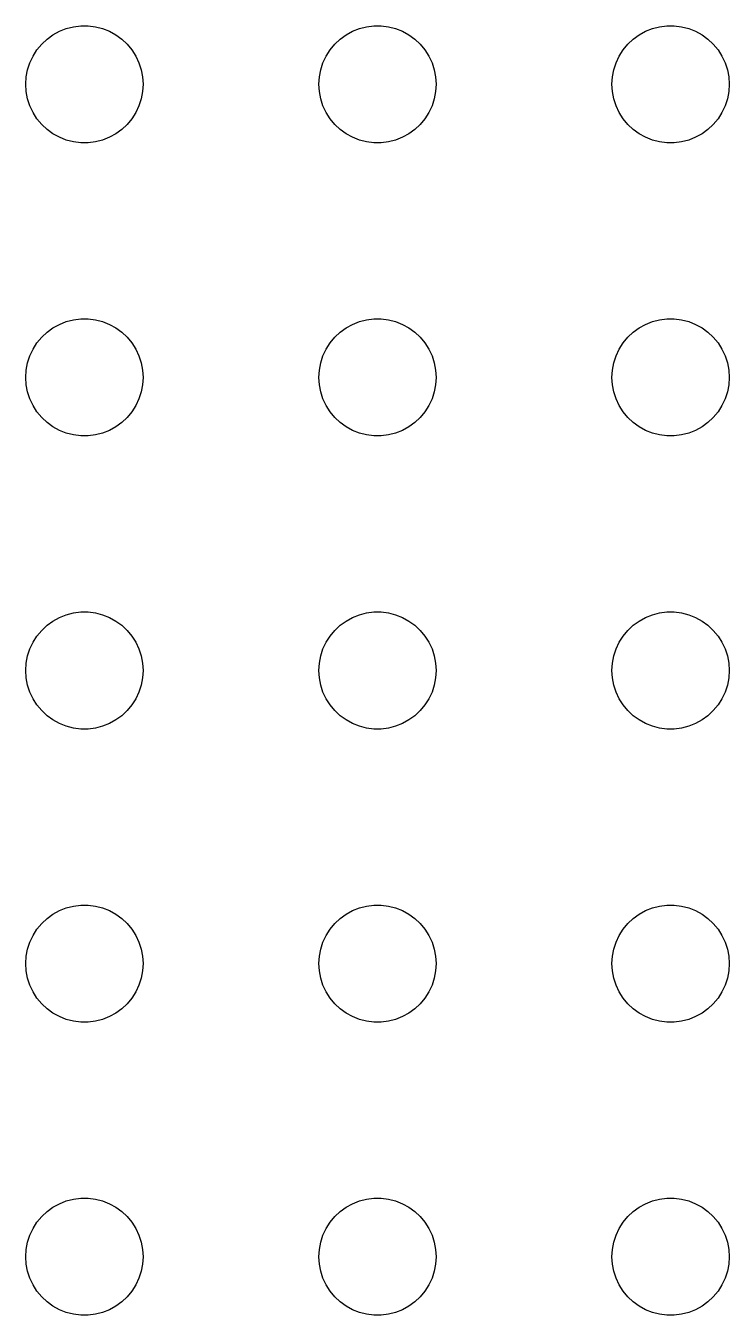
# Model space of a CAD drawing. Header units: metres. Extents: x -150 to 150, y -149 to 149.
# Drawn here: x 88.5 to 106.5, y -114 to -81 of the extents above; entities that cross this region are included whole.
import ezdxf

# ---------------------------------------------------------------- set-up
doc = ezdxf.new("R2010")
doc.units = ezdxf.units.M

msp = doc.modelspace()

# ---------------------------------------------------------------- linework, layer by layer
for p, q in [((89.1963, -81.2335), (89.3613, -81.1428)), ((89.3613, -81.1428), (89.5365, -81.0734)), ((89.5365, -81.0734), (89.7189, -81.0266)), ((89.7189, -81.0266), (89.9058, -81.003)), ((89.9058, -81.003), (90.0942, -81.003)), ((90.0942, -81.003), (90.2811, -81.0266)), ((90.2811, -81.0266), (90.4635, -81.0734)), ((90.4635, -81.0734), (90.6387, -81.1428)), ((90.6387, -81.1428), (90.8037, -81.2335)), ((96.6963, -81.2335), (96.8613, -81.1428)), ((96.8613, -81.1428), (97.0365, -81.0734)), ((97.0365, -81.0734), (97.2189, -81.0266)), ((97.2189, -81.0266), (97.4058, -81.003)), ((97.4058, -81.003), (97.5942, -81.003)), ((97.5942, -81.003), (97.7811, -81.0266)), ((97.7811, -81.0266), (97.9635, -81.0734)), ((97.9635, -81.0734), (98.1387, -81.1428)), ((98.1387, -81.1428), (98.3037, -81.2335)), ((104.196, -81.2335), (104.361, -81.1428)), ((104.361, -81.1428), (104.536, -81.0734)), ((104.536, -81.0734), (104.719, -81.0266)), ((104.719, -81.0266), (104.906, -81.003)), ((104.906, -81.003), (105.094, -81.003)), ((105.094, -81.003), (105.281, -81.0266)), ((105.281, -81.0266), (105.464, -81.0734)), ((105.464, -81.0734), (105.639, -81.1428)), ((105.639, -81.1428), (105.804, -81.2335)), ((88.7865, -81.6183), (88.9065, -81.4732)), ((88.9065, -81.4732), (89.0439, -81.3442)), ((89.0439, -81.3442), (89.1963, -81.2335)), ((90.8037, -81.2335), (90.9561, -81.3442)), ((90.9561, -81.3442), (91.0934, -81.4732)), ((91.0934, -81.4732), (91.2135, -81.6183)), ((96.2865, -81.6183), (96.4065, -81.4732)), ((96.4065, -81.4732), (96.5439, -81.3442)), ((96.5439, -81.3442), (96.6963, -81.2335)), ((98.3037, -81.2335), (98.4561, -81.3442)), ((98.4561, -81.3442), (98.5934, -81.4732)), ((98.5934, -81.4732), (98.7135, -81.6183)), ((103.786, -81.6183), (103.907, -81.4732)), ((103.907, -81.4732), (104.044, -81.3442)), ((104.044, -81.3442), (104.196, -81.2335)), ((105.804, -81.2335), (105.956, -81.3442)), ((105.956, -81.3442), (106.093, -81.4732)), ((106.093, -81.4732), (106.214, -81.6183)), ((88.6053, -81.9478), (88.6855, -81.7774)), ((88.6855, -81.7774), (88.7865, -81.6183)), ((91.2135, -81.6183), (91.3145, -81.7774)), ((91.3145, -81.7774), (91.3947, -81.9478)), ((96.1053, -81.9478), (96.1855, -81.7774)), ((96.1855, -81.7774), (96.2865, -81.6183)), ((98.7135, -81.6183), (98.8145, -81.7774)), ((98.8145, -81.7774), (98.8947, -81.9478)), ((103.605, -81.9478), (103.686, -81.7774)), ((103.686, -81.7774), (103.786, -81.6183)), ((106.214, -81.6183), (106.314, -81.7774)), ((106.314, -81.7774), (106.395, -81.9478)), ((88.5118, -82.312), (88.5471, -82.127)), ((88.5471, -82.127), (88.6053, -81.9478)), ((91.3947, -81.9478), (91.4529, -82.127)), ((91.4529, -82.127), (91.4882, -82.312)), ((96.0118, -82.312), (96.0471, -82.127)), ((96.0471, -82.127), (96.1053, -81.9478)), ((98.8947, -81.9478), (98.9529, -82.127)), ((98.9529, -82.127), (98.9882, -82.312)), ((103.512, -82.312), (103.547, -82.127)), ((103.547, -82.127), (103.605, -81.9478)), ((106.395, -81.9478), (106.453, -82.127)), ((106.453, -82.127), (106.488, -82.312)), ((88.5, -82.5), (88.5118, -82.312)), ((91.4882, -82.312), (91.5, -82.5)), ((96, -82.5), (96.0118, -82.312)), ((98.9882, -82.312), (99, -82.5)), ((103.5, -82.5), (103.512, -82.312)), ((106.488, -82.312), (106.5, -82.5)), ((88.5118, -82.688), (88.5, -82.5)), ((88.5471, -82.873), (88.5118, -82.688)), ((91.4882, -82.688), (91.4529, -82.873)), ((91.5, -82.5), (91.4882, -82.688)), ((96.0118, -82.688), (96, -82.5)), ((96.0471, -82.873), (96.0118, -82.688)), ((98.9882, -82.688), (98.9529, -82.873)), ((99, -82.5), (98.9882, -82.688)), ((103.512, -82.688), (103.5, -82.5)), ((103.547, -82.873), (103.512, -82.688)), ((106.488, -82.688), (106.453, -82.873)), ((106.5, -82.5), (106.488, -82.688)), ((88.6053, -83.0522), (88.5471, -82.873)), ((88.6855, -83.2226), (88.6053, -83.0522)), ((91.3947, -83.0522), (91.3145, -83.2226)), ((91.4529, -82.873), (91.3947, -83.0522)), ((96.1053, -83.0522), (96.0471, -82.873)), ((96.1855, -83.2226), (96.1053, -83.0522)), ((98.8947, -83.0522), (98.8145, -83.2226)), ((98.9529, -82.873), (98.8947, -83.0522)), ((103.605, -83.0522), (103.547, -82.873)), ((103.686, -83.2226), (103.605, -83.0522)), ((106.395, -83.0522), (106.314, -83.2226)), ((106.453, -82.873), (106.395, -83.0522)), ((88.7865, -83.3817), (88.6855, -83.2226)), ((88.9065, -83.5268), (88.7865, -83.3817)), ((91.2135, -83.3817), (91.0934, -83.5268)), ((91.3145, -83.2226), (91.2135, -83.3817)), ((96.2865, -83.3817), (96.1855, -83.2226)), ((96.4065, -83.5268), (96.2865, -83.3817)), ((98.7135, -83.3817), (98.5934, -83.5268)), ((98.8145, -83.2226), (98.7135, -83.3817)), ((103.786, -83.3817), (103.686, -83.2226)), ((103.907, -83.5268), (103.786, -83.3817)), ((106.214, -83.3817), (106.093, -83.5268)), ((106.314, -83.2226), (106.214, -83.3817)), ((89.0439, -83.6558), (88.9065, -83.5268)), ((89.1963, -83.7665), (89.0439, -83.6558)), ((89.3613, -83.8572), (89.1963, -83.7665)), ((90.8037, -83.7665), (90.6387, -83.8572)), ((90.9561, -83.6558), (90.8037, -83.7665)), ((91.0934, -83.5268), (90.9561, -83.6558)), ((96.5439, -83.6558), (96.4065, -83.5268)), ((96.6963, -83.7665), (96.5439, -83.6558)), ((96.8613, -83.8572), (96.6963, -83.7665)), ((98.3037, -83.7665), (98.1387, -83.8572)), ((98.4561, -83.6558), (98.3037, -83.7665)), ((98.5934, -83.5268), (98.4561, -83.6558)), ((104.044, -83.6558), (103.907, -83.5268)), ((104.196, -83.7665), (104.044, -83.6558)), ((104.361, -83.8572), (104.196, -83.7665)), ((105.804, -83.7665), (105.639, -83.8572)), ((105.956, -83.6558), (105.804, -83.7665)), ((106.093, -83.5268), (105.956, -83.6558)), ((89.5365, -83.9266), (89.3613, -83.8572)), ((89.7189, -83.9734), (89.5365, -83.9266)), ((89.9058, -83.997), (89.7189, -83.9734)), ((90.0942, -83.997), (89.9058, -83.997)), ((90.2811, -83.9734), (90.0942, -83.997)), ((90.4635, -83.9266), (90.2811, -83.9734)), ((90.6387, -83.8572), (90.4635, -83.9266)), ((97.0365, -83.9266), (96.8613, -83.8572)), ((97.2189, -83.9734), (97.0365, -83.9266)), ((97.4058, -83.997), (97.2189, -83.9734)), ((97.5942, -83.997), (97.4058, -83.997)), ((97.7811, -83.9734), (97.5942, -83.997)), ((97.9635, -83.9266), (97.7811, -83.9734)), ((98.1387, -83.8572), (97.9635, -83.9266)), ((104.536, -83.9266), (104.361, -83.8572)), ((104.719, -83.9734), (104.536, -83.9266)), ((104.906, -83.997), (104.719, -83.9734)), ((105.094, -83.997), (104.906, -83.997)), ((105.281, -83.9734), (105.094, -83.997)), ((105.464, -83.9266), (105.281, -83.9734)), ((105.639, -83.8572), (105.464, -83.9266)), ((89.0439, -88.8442), (89.1963, -88.7335)), ((89.1963, -88.7335), (89.3613, -88.6428)), ((89.3613, -88.6428), (89.5365, -88.5734)), ((89.5365, -88.5734), (89.7189, -88.5266)), ((89.7189, -88.5266), (89.9058, -88.503)), ((89.9058, -88.503), (90.0942, -88.503)), ((90.0942, -88.503), (90.2811, -88.5266)), ((90.2811, -88.5266), (90.4635, -88.5734)), ((90.4635, -88.5734), (90.6387, -88.6428)), ((90.6387, -88.6428), (90.8037, -88.7335)), ((90.8037, -88.7335), (90.9561, -88.8442)), ((96.5439, -88.8442), (96.6963, -88.7335)), ((96.6963, -88.7335), (96.8613, -88.6428)), ((96.8613, -88.6428), (97.0365, -88.5734)), ((97.0365, -88.5734), (97.2189, -88.5266)), ((97.2189, -88.5266), (97.4058, -88.503)), ((97.4058, -88.503), (97.5942, -88.503)), ((97.5942, -88.503), (97.7811, -88.5266)), ((97.7811, -88.5266), (97.9635, -88.5734)), ((97.9635, -88.5734), (98.1387, -88.6428)), ((98.1387, -88.6428), (98.3037, -88.7335)), ((98.3037, -88.7335), (98.4561, -88.8442)), ((104.044, -88.8442), (104.196, -88.7335)), ((104.196, -88.7335), (104.361, -88.6428)), ((104.361, -88.6428), (104.536, -88.5734)), ((104.536, -88.5734), (104.719, -88.5266)), ((104.719, -88.5266), (104.906, -88.503)), ((104.906, -88.503), (105.094, -88.503)), ((105.094, -88.503), (105.281, -88.5266)), ((105.281, -88.5266), (105.464, -88.5734)), ((105.464, -88.5734), (105.639, -88.6428)), ((105.639, -88.6428), (105.804, -88.7335)), ((105.804, -88.7335), (105.956, -88.8442)), ((88.7865, -89.1183), (88.9065, -88.9732)), ((88.9065, -88.9732), (89.0439, -88.8442)), ((90.9561, -88.8442), (91.0934, -88.9732)), ((91.0934, -88.9732), (91.2135, -89.1183)), ((96.2865, -89.1183), (96.4065, -88.9732)), ((96.4065, -88.9732), (96.5439, -88.8442)), ((98.4561, -88.8442), (98.5934, -88.9732)), ((98.5934, -88.9732), (98.7135, -89.1183)), ((103.786, -89.1183), (103.907, -88.9732)), ((103.907, -88.9732), (104.044, -88.8442)), ((105.956, -88.8442), (106.093, -88.9732)), ((106.093, -88.9732), (106.214, -89.1183)), ((88.6053, -89.4478), (88.6855, -89.2774)), ((88.6855, -89.2774), (88.7865, -89.1183)), ((91.2135, -89.1183), (91.3145, -89.2774)), ((91.3145, -89.2774), (91.3947, -89.4478)), ((96.1053, -89.4478), (96.1855, -89.2774)), ((96.1855, -89.2774), (96.2865, -89.1183)), ((98.7135, -89.1183), (98.8145, -89.2774)), ((98.8145, -89.2774), (98.8947, -89.4478)), ((103.605, -89.4478), (103.686, -89.2774)), ((103.686, -89.2774), (103.786, -89.1183)), ((106.214, -89.1183), (106.314, -89.2774)), ((106.314, -89.2774), (106.395, -89.4478)), ((88.5118, -89.812), (88.5471, -89.627)), ((88.5471, -89.627), (88.6053, -89.4478)), ((91.3947, -89.4478), (91.4529, -89.627)), ((91.4529, -89.627), (91.4882, -89.812)), ((96.0118, -89.812), (96.0471, -89.627)), ((96.0471, -89.627), (96.1053, -89.4478)), ((98.8947, -89.4478), (98.9529, -89.627)), ((98.9529, -89.627), (98.9882, -89.812)), ((103.512, -89.812), (103.547, -89.627)), ((103.547, -89.627), (103.605, -89.4478)), ((106.395, -89.4478), (106.453, -89.627)), ((106.453, -89.627), (106.488, -89.812)), ((88.5, -90), (88.5118, -89.812)), ((88.5118, -90.188), (88.5, -90)), ((91.4882, -89.812), (91.5, -90)), ((91.5, -90), (91.4882, -90.188)), ((96, -90), (96.0118, -89.812)), ((96.0118, -90.188), (96, -90)), ((98.9882, -89.812), (99, -90)), ((99, -90), (98.9882, -90.188)), ((103.5, -90), (103.512, -89.812)), ((103.512, -90.188), (103.5, -90)), ((106.488, -89.812), (106.5, -90)), ((106.5, -90), (106.488, -90.188)), ((88.5471, -90.373), (88.5118, -90.188)), ((88.6053, -90.5522), (88.5471, -90.373)), ((91.4529, -90.373), (91.3947, -90.5522)), ((91.4882, -90.188), (91.4529, -90.373)), ((96.0471, -90.373), (96.0118, -90.188)), ((96.1053, -90.5522), (96.0471, -90.373)), ((98.9529, -90.373), (98.8947, -90.5522)), ((98.9882, -90.188), (98.9529, -90.373)), ((103.547, -90.373), (103.512, -90.188)), ((103.605, -90.5522), (103.547, -90.373)), ((106.453, -90.373), (106.395, -90.5522)), ((106.488, -90.188), (106.453, -90.373)), ((88.6855, -90.7226), (88.6053, -90.5522)), ((88.7865, -90.8817), (88.6855, -90.7226)), ((91.3145, -90.7226), (91.2135, -90.8817)), ((91.3947, -90.5522), (91.3145, -90.7226)), ((96.1855, -90.7226), (96.1053, -90.5522)), ((96.2865, -90.8817), (96.1855, -90.7226)), ((98.8145, -90.7226), (98.7135, -90.8817)), ((98.8947, -90.5522), (98.8145, -90.7226)), ((103.686, -90.7226), (103.605, -90.5522)), ((103.786, -90.8817), (103.686, -90.7226)), ((106.314, -90.7226), (106.214, -90.8817)), ((106.395, -90.5522), (106.314, -90.7226)), ((88.9065, -91.0268), (88.7865, -90.8817)), ((89.0439, -91.1558), (88.9065, -91.0268)), ((91.0934, -91.0268), (90.9561, -91.1558)), ((91.2135, -90.8817), (91.0934, -91.0268)), ((96.4065, -91.0268), (96.2865, -90.8817)), ((96.5439, -91.1558), (96.4065, -91.0268)), ((98.5934, -91.0268), (98.4561, -91.1558)), ((98.7135, -90.8817), (98.5934, -91.0268)), ((103.907, -91.0268), (103.786, -90.8817)), ((104.044, -91.1558), (103.907, -91.0268)), ((106.093, -91.0268), (105.956, -91.1558)), ((106.214, -90.8817), (106.093, -91.0268)), ((89.1963, -91.2665), (89.0439, -91.1558)), ((89.3613, -91.3572), (89.1963, -91.2665)), ((89.5365, -91.4266), (89.3613, -91.3572)), ((90.6387, -91.3572), (90.4635, -91.4266)), ((90.8037, -91.2665), (90.6387, -91.3572)), ((90.9561, -91.1558), (90.8037, -91.2665)), ((96.6963, -91.2665), (96.5439, -91.1558)), ((96.8613, -91.3572), (96.6963, -91.2665)), ((97.0365, -91.4266), (96.8613, -91.3572)), ((98.1387, -91.3572), (97.9635, -91.4266)), ((98.3037, -91.2665), (98.1387, -91.3572)), ((98.4561, -91.1558), (98.3037, -91.2665)), ((104.196, -91.2665), (104.044, -91.1558)), ((104.361, -91.3572), (104.196, -91.2665)), ((104.536, -91.4266), (104.361, -91.3572)), ((105.639, -91.3572), (105.464, -91.4266)), ((105.804, -91.2665), (105.639, -91.3572)), ((105.956, -91.1558), (105.804, -91.2665)), ((89.7189, -91.4734), (89.5365, -91.4266)), ((89.9058, -91.497), (89.7189, -91.4734)), ((90.0942, -91.497), (89.9058, -91.497)), ((90.2811, -91.4734), (90.0942, -91.497)), ((90.4635, -91.4266), (90.2811, -91.4734)), ((97.2189, -91.4734), (97.0365, -91.4266)), ((97.4058, -91.497), (97.2189, -91.4734)), ((97.5942, -91.497), (97.4058, -91.497)), ((97.7811, -91.4734), (97.5942, -91.497)), ((97.9635, -91.4266), (97.7811, -91.4734)), ((104.719, -91.4734), (104.536, -91.4266)), ((104.906, -91.497), (104.719, -91.4734)), ((105.094, -91.497), (104.906, -91.497)), ((105.281, -91.4734), (105.094, -91.497)), ((105.464, -91.4266), (105.281, -91.4734)), ((89.7189, -96.0266), (89.9058, -96.003)), ((89.9058, -96.003), (90.0942, -96.003)), ((90.0942, -96.003), (90.2811, -96.0266)), ((97.2189, -96.0266), (97.4058, -96.003)), ((97.4058, -96.003), (97.5942, -96.003)), ((97.5942, -96.003), (97.7811, -96.0266)), ((104.719, -96.0266), (104.906, -96.003)), ((104.906, -96.003), (105.094, -96.003)), ((105.094, -96.003), (105.281, -96.0266)), ((89.0439, -96.3442), (89.1963, -96.2335)), ((89.1963, -96.2335), (89.3613, -96.1428)), ((89.3613, -96.1428), (89.5365, -96.0734)), ((89.5365, -96.0734), (89.7189, -96.0266)), ((90.2811, -96.0266), (90.4635, -96.0734)), ((90.4635, -96.0734), (90.6387, -96.1428)), ((90.6387, -96.1428), (90.8037, -96.2335)), ((90.8037, -96.2335), (90.9561, -96.3442)), ((96.5439, -96.3442), (96.6963, -96.2335)), ((96.6963, -96.2335), (96.8613, -96.1428)), ((96.8613, -96.1428), (97.0365, -96.0734)), ((97.0365, -96.0734), (97.2189, -96.0266)), ((97.7811, -96.0266), (97.9635, -96.0734)), ((97.9635, -96.0734), (98.1387, -96.1428)), ((98.1387, -96.1428), (98.3037, -96.2335)), ((98.3037, -96.2335), (98.4561, -96.3442)), ((104.044, -96.3442), (104.196, -96.2335)), ((104.196, -96.2335), (104.361, -96.1428)), ((104.361, -96.1428), (104.536, -96.0734)), ((104.536, -96.0734), (104.719, -96.0266)), ((105.281, -96.0266), (105.464, -96.0734)), ((105.464, -96.0734), (105.639, -96.1428)), ((105.639, -96.1428), (105.804, -96.2335)), ((105.804, -96.2335), (105.956, -96.3442)), ((88.6855, -96.7774), (88.7865, -96.6183)), ((88.7865, -96.6183), (88.9065, -96.4732)), ((88.9065, -96.4732), (89.0439, -96.3442)), ((90.9561, -96.3442), (91.0934, -96.4732)), ((91.0934, -96.4732), (91.2135, -96.6183)), ((91.2135, -96.6183), (91.3145, -96.7774)), ((96.1855, -96.7774), (96.2865, -96.6183)), ((96.2865, -96.6183), (96.4065, -96.4732)), ((96.4065, -96.4732), (96.5439, -96.3442)), ((98.4561, -96.3442), (98.5934, -96.4732)), ((98.5934, -96.4732), (98.7135, -96.6183)), ((98.7135, -96.6183), (98.8145, -96.7774)), ((103.686, -96.7774), (103.786, -96.6183)), ((103.786, -96.6183), (103.907, -96.4732)), ((103.907, -96.4732), (104.044, -96.3442)), ((105.956, -96.3442), (106.093, -96.4732)), ((106.093, -96.4732), (106.214, -96.6183)), ((106.214, -96.6183), (106.314, -96.7774)), ((88.5471, -97.127), (88.6053, -96.9478)), ((88.6053, -96.9478), (88.6855, -96.7774)), ((91.3145, -96.7774), (91.3947, -96.9478)), ((91.3947, -96.9478), (91.4529, -97.127)), ((96.0471, -97.127), (96.1053, -96.9478)), ((96.1053, -96.9478), (96.1855, -96.7774)), ((98.8145, -96.7774), (98.8947, -96.9478)), ((98.8947, -96.9478), (98.9529, -97.127)), ((103.547, -97.127), (103.605, -96.9478)), ((103.605, -96.9478), (103.686, -96.7774)), ((106.314, -96.7774), (106.395, -96.9478)), ((106.395, -96.9478), (106.453, -97.127)), ((88.5, -97.5), (88.5118, -97.312)), ((88.5118, -97.312), (88.5471, -97.127)), ((91.4529, -97.127), (91.4882, -97.312)), ((91.4882, -97.312), (91.5, -97.5)), ((96, -97.5), (96.0118, -97.312)), ((96.0118, -97.312), (96.0471, -97.127)), ((98.9529, -97.127), (98.9882, -97.312)), ((98.9882, -97.312), (99, -97.5)), ((103.5, -97.5), (103.512, -97.312)), ((103.512, -97.312), (103.547, -97.127)), ((106.453, -97.127), (106.488, -97.312)), ((106.488, -97.312), (106.5, -97.5)), ((88.5118, -97.688), (88.5, -97.5)), ((91.5, -97.5), (91.4882, -97.688)), ((96.0118, -97.688), (96, -97.5)), ((99, -97.5), (98.9882, -97.688)), ((103.512, -97.688), (103.5, -97.5)), ((106.5, -97.5), (106.488, -97.688)), ((88.5471, -97.873), (88.5118, -97.688)), ((88.6053, -98.0522), (88.5471, -97.873)), ((91.4529, -97.873), (91.3947, -98.0522)), ((91.4882, -97.688), (91.4529, -97.873)), ((96.0471, -97.873), (96.0118, -97.688)), ((96.1053, -98.0522), (96.0471, -97.873)), ((98.9529, -97.873), (98.8947, -98.0522)), ((98.9882, -97.688), (98.9529, -97.873)), ((103.547, -97.873), (103.512, -97.688)), ((103.605, -98.0522), (103.547, -97.873)), ((106.453, -97.873), (106.395, -98.0522)), ((106.488, -97.688), (106.453, -97.873)), ((88.6855, -98.2226), (88.6053, -98.0522)), ((88.7865, -98.3817), (88.6855, -98.2226)), ((91.3145, -98.2226), (91.2135, -98.3817)), ((91.3947, -98.0522), (91.3145, -98.2226)), ((96.1855, -98.2226), (96.1053, -98.0522)), ((96.2865, -98.3817), (96.1855, -98.2226)), ((98.8145, -98.2226), (98.7135, -98.3817)), ((98.8947, -98.0522), (98.8145, -98.2226)), ((103.686, -98.2226), (103.605, -98.0522)), ((103.786, -98.3817), (103.686, -98.2226)), ((106.314, -98.2226), (106.214, -98.3817)), ((106.395, -98.0522), (106.314, -98.2226)), ((88.9065, -98.5268), (88.7865, -98.3817)), ((89.0439, -98.6558), (88.9065, -98.5268)), ((91.0934, -98.5268), (90.9561, -98.6558)), ((91.2135, -98.3817), (91.0934, -98.5268)), ((96.4065, -98.5268), (96.2865, -98.3817)), ((96.5439, -98.6558), (96.4065, -98.5268)), ((98.5934, -98.5268), (98.4561, -98.6558)), ((98.7135, -98.3817), (98.5934, -98.5268)), ((103.907, -98.5268), (103.786, -98.3817)), ((104.044, -98.6558), (103.907, -98.5268)), ((106.093, -98.5268), (105.956, -98.6558)), ((106.214, -98.3817), (106.093, -98.5268)), ((89.1963, -98.7665), (89.0439, -98.6558)), ((89.3613, -98.8572), (89.1963, -98.7665)), ((89.5365, -98.9266), (89.3613, -98.8572)), ((89.7189, -98.9734), (89.5365, -98.9266)), ((89.9058, -98.997), (89.7189, -98.9734)), ((90.2811, -98.9734), (90.0942, -98.997)), ((90.4635, -98.9266), (90.2811, -98.9734)), ((90.6387, -98.8572), (90.4635, -98.9266)), ((90.8037, -98.7665), (90.6387, -98.8572)), ((90.9561, -98.6558), (90.8037, -98.7665)), ((96.6963, -98.7665), (96.5439, -98.6558)), ((96.8613, -98.8572), (96.6963, -98.7665)), ((97.0365, -98.9266), (96.8613, -98.8572)), ((97.2189, -98.9734), (97.0365, -98.9266)), ((97.4058, -98.997), (97.2189, -98.9734)), ((97.7811, -98.9734), (97.5942, -98.997)), ((97.9635, -98.9266), (97.7811, -98.9734)), ((98.1387, -98.8572), (97.9635, -98.9266)), ((98.3037, -98.7665), (98.1387, -98.8572)), ((98.4561, -98.6558), (98.3037, -98.7665)), ((104.196, -98.7665), (104.044, -98.6558)), ((104.361, -98.8572), (104.196, -98.7665)), ((104.536, -98.9266), (104.361, -98.8572)), ((104.719, -98.9734), (104.536, -98.9266)), ((104.906, -98.997), (104.719, -98.9734)), ((105.281, -98.9734), (105.094, -98.997)), ((105.464, -98.9266), (105.281, -98.9734)), ((105.639, -98.8572), (105.464, -98.9266)), ((105.804, -98.7665), (105.639, -98.8572)), ((105.956, -98.6558), (105.804, -98.7665)), ((90.0942, -98.997), (89.9058, -98.997)), ((97.5942, -98.997), (97.4058, -98.997)), ((105.094, -98.997), (104.906, -98.997)), ((89.3613, -103.643), (89.5365, -103.573)), ((89.5365, -103.573), (89.7189, -103.527)), ((89.7189, -103.527), (89.9058, -103.503)), ((89.9058, -103.503), (90.0942, -103.503)), ((90.0942, -103.503), (90.2811, -103.527)), ((90.2811, -103.527), (90.4635, -103.573)), ((90.4635, -103.573), (90.6387, -103.643)), ((96.8613, -103.643), (97.0365, -103.573)), ((97.0365, -103.573), (97.2189, -103.527)), ((97.2189, -103.527), (97.4058, -103.503)), ((97.4058, -103.503), (97.5942, -103.503)), ((97.5942, -103.503), (97.7811, -103.527)), ((97.7811, -103.527), (97.9635, -103.573)), ((97.9635, -103.573), (98.1387, -103.643)), ((104.361, -103.643), (104.536, -103.573)), ((104.536, -103.573), (104.719, -103.527)), ((104.719, -103.527), (104.906, -103.503)), ((104.906, -103.503), (105.094, -103.503)), ((105.094, -103.503), (105.281, -103.527)), ((105.281, -103.527), (105.464, -103.573)), ((105.464, -103.573), (105.639, -103.643)), ((88.9065, -103.973), (89.0439, -103.844)), ((89.0439, -103.844), (89.1963, -103.734)), ((89.1963, -103.734), (89.3613, -103.643)), ((90.6387, -103.643), (90.8037, -103.734)), ((90.8037, -103.734), (90.9561, -103.844)), ((90.9561, -103.844), (91.0934, -103.973)), ((96.4065, -103.973), (96.5439, -103.844)), ((96.5439, -103.844), (96.6963, -103.734)), ((96.6963, -103.734), (96.8613, -103.643)), ((98.1387, -103.643), (98.3037, -103.734)), ((98.3037, -103.734), (98.4561, -103.844)), ((98.4561, -103.844), (98.5934, -103.973)), ((103.907, -103.973), (104.044, -103.844)), ((104.044, -103.844), (104.196, -103.734)), ((104.196, -103.734), (104.361, -103.643)), ((105.639, -103.643), (105.804, -103.734)), ((105.804, -103.734), (105.956, -103.844)), ((105.956, -103.844), (106.093, -103.973)), ((88.6855, -104.277), (88.7865, -104.118)), ((88.7865, -104.118), (88.9065, -103.973)), ((91.0934, -103.973), (91.2135, -104.118)), ((91.2135, -104.118), (91.3145, -104.277)), ((96.1855, -104.277), (96.2865, -104.118)), ((96.2865, -104.118), (96.4065, -103.973)), ((98.5934, -103.973), (98.7135, -104.118)), ((98.7135, -104.118), (98.8145, -104.277)), ((103.686, -104.277), (103.786, -104.118)), ((103.786, -104.118), (103.907, -103.973)), ((106.093, -103.973), (106.214, -104.118)), ((106.214, -104.118), (106.314, -104.277)), ((88.5471, -104.627), (88.6053, -104.448)), ((88.6053, -104.448), (88.6855, -104.277)), ((91.3145, -104.277), (91.3947, -104.448)), ((91.3947, -104.448), (91.4529, -104.627)), ((96.0471, -104.627), (96.1053, -104.448)), ((96.1053, -104.448), (96.1855, -104.277)), ((98.8145, -104.277), (98.8947, -104.448)), ((98.8947, -104.448), (98.9529, -104.627)), ((103.547, -104.627), (103.605, -104.448)), ((103.605, -104.448), (103.686, -104.277)), ((106.314, -104.277), (106.395, -104.448)), ((106.395, -104.448), (106.453, -104.627)), ((88.5, -105), (88.5118, -104.812)), ((88.5118, -104.812), (88.5471, -104.627)), ((91.4529, -104.627), (91.4882, -104.812)), ((91.4882, -104.812), (91.5, -105)), ((96, -105), (96.0118, -104.812)), ((96.0118, -104.812), (96.0471, -104.627)), ((98.9529, -104.627), (98.9882, -104.812)), ((98.9882, -104.812), (99, -105)), ((103.5, -105), (103.512, -104.812)), ((103.512, -104.812), (103.547, -104.627)), ((106.453, -104.627), (106.488, -104.812)), ((106.488, -104.812), (106.5, -105)), ((88.5118, -105.188), (88.5, -105)), ((88.5471, -105.373), (88.5118, -105.188)), ((91.4882, -105.188), (91.4529, -105.373)), ((91.5, -105), (91.4882, -105.188)), ((96.0118, -105.188), (96, -105)), ((96.0471, -105.373), (96.0118, -105.188)), ((98.9882, -105.188), (98.9529, -105.373)), ((99, -105), (98.9882, -105.188)), ((103.512, -105.188), (103.5, -105)), ((103.547, -105.373), (103.512, -105.188)), ((106.488, -105.188), (106.453, -105.373)), ((106.5, -105), (106.488, -105.188)), ((88.6053, -105.552), (88.5471, -105.373)), ((88.6855, -105.723), (88.6053, -105.552)), ((91.3947, -105.552), (91.3145, -105.723)), ((91.4529, -105.373), (91.3947, -105.552)), ((96.1053, -105.552), (96.0471, -105.373)), ((96.1855, -105.723), (96.1053, -105.552)), ((98.8947, -105.552), (98.8145, -105.723)), ((98.9529, -105.373), (98.8947, -105.552)), ((103.605, -105.552), (103.547, -105.373)), ((103.686, -105.723), (103.605, -105.552)), ((106.395, -105.552), (106.314, -105.723)), ((106.453, -105.373), (106.395, -105.552)), ((88.7865, -105.882), (88.6855, -105.723)), ((88.9065, -106.027), (88.7865, -105.882)), ((91.2135, -105.882), (91.0934, -106.027)), ((91.3145, -105.723), (91.2135, -105.882)), ((96.2865, -105.882), (96.1855, -105.723)), ((96.4065, -106.027), (96.2865, -105.882)), ((98.7135, -105.882), (98.5934, -106.027)), ((98.8145, -105.723), (98.7135, -105.882)), ((103.786, -105.882), (103.686, -105.723)), ((103.907, -106.027), (103.786, -105.882)), ((106.214, -105.882), (106.093, -106.027)), ((106.314, -105.723), (106.214, -105.882)), ((89.0439, -106.156), (88.9065, -106.027)), ((89.1963, -106.266), (89.0439, -106.156)), ((90.9561, -106.156), (90.8037, -106.266)), ((91.0934, -106.027), (90.9561, -106.156)), ((96.5439, -106.156), (96.4065, -106.027)), ((96.6963, -106.266), (96.5439, -106.156)), ((98.4561, -106.156), (98.3037, -106.266)), ((98.5934, -106.027), (98.4561, -106.156)), ((104.044, -106.156), (103.907, -106.027)), ((104.196, -106.266), (104.044, -106.156)), ((105.956, -106.156), (105.804, -106.266)), ((106.093, -106.027), (105.956, -106.156)), ((89.3613, -106.357), (89.1963, -106.266)), ((89.5365, -106.427), (89.3613, -106.357)), ((89.7189, -106.473), (89.5365, -106.427)), ((89.9058, -106.497), (89.7189, -106.473)), ((90.0942, -106.497), (89.9058, -106.497)), ((90.2811, -106.473), (90.0942, -106.497)), ((90.4635, -106.427), (90.2811, -106.473)), ((90.6387, -106.357), (90.4635, -106.427)), ((90.8037, -106.266), (90.6387, -106.357)), ((96.8613, -106.357), (96.6963, -106.266)), ((97.0365, -106.427), (96.8613, -106.357)), ((97.2189, -106.473), (97.0365, -106.427)), ((97.4058, -106.497), (97.2189, -106.473)), ((97.5942, -106.497), (97.4058, -106.497)), ((97.7811, -106.473), (97.5942, -106.497)), ((97.9635, -106.427), (97.7811, -106.473)), ((98.1387, -106.357), (97.9635, -106.427)), ((98.3037, -106.266), (98.1387, -106.357)), ((104.361, -106.357), (104.196, -106.266)), ((104.536, -106.427), (104.361, -106.357)), ((104.719, -106.473), (104.536, -106.427)), ((104.906, -106.497), (104.719, -106.473)), ((105.094, -106.497), (104.906, -106.497)), ((105.281, -106.473), (105.094, -106.497)), ((105.464, -106.427), (105.281, -106.473)), ((105.639, -106.357), (105.464, -106.427)), ((105.804, -106.266), (105.639, -106.357)), ((89.1963, -111.234), (89.3613, -111.143)), ((89.3613, -111.143), (89.5365, -111.073)), ((89.5365, -111.073), (89.7189, -111.027)), ((89.7189, -111.027), (89.9058, -111.003)), ((89.9058, -111.003), (90.0942, -111.003)), ((90.0942, -111.003), (90.2811, -111.027)), ((90.2811, -111.027), (90.4635, -111.073)), ((90.4635, -111.073), (90.6387, -111.143)), ((90.6387, -111.143), (90.8037, -111.234)), ((96.6963, -111.234), (96.8613, -111.143)), ((96.8613, -111.143), (97.0365, -111.073)), ((97.0365, -111.073), (97.2189, -111.027)), ((97.2189, -111.027), (97.4058, -111.003)), ((97.4058, -111.003), (97.5942, -111.003)), ((97.5942, -111.003), (97.7811, -111.027)), ((97.7811, -111.027), (97.9635, -111.073)), ((97.9635, -111.073), (98.1387, -111.143)), ((98.1387, -111.143), (98.3037, -111.234)), ((104.196, -111.234), (104.361, -111.143)), ((104.361, -111.143), (104.536, -111.073)), ((104.536, -111.073), (104.719, -111.027)), ((104.719, -111.027), (104.906, -111.003)), ((104.906, -111.003), (105.094, -111.003)), ((105.094, -111.003), (105.281, -111.027)), ((105.281, -111.027), (105.464, -111.073)), ((105.464, -111.073), (105.639, -111.143)), ((105.639, -111.143), (105.804, -111.234)), ((88.7865, -111.618), (88.9065, -111.473)), ((88.9065, -111.473), (89.0439, -111.344)), ((89.0439, -111.344), (89.1963, -111.234)), ((90.8037, -111.234), (90.9561, -111.344)), ((90.9561, -111.344), (91.0934, -111.473)), ((91.0934, -111.473), (91.2135, -111.618)), ((96.2865, -111.618), (96.4065, -111.473)), ((96.4065, -111.473), (96.5439, -111.344)), ((96.5439, -111.344), (96.6963, -111.234)), ((98.3037, -111.234), (98.4561, -111.344)), ((98.4561, -111.344), (98.5934, -111.473)), ((98.5934, -111.473), (98.7135, -111.618)), ((103.786, -111.618), (103.907, -111.473)), ((103.907, -111.473), (104.044, -111.344)), ((104.044, -111.344), (104.196, -111.234)), ((105.804, -111.234), (105.956, -111.344)), ((105.956, -111.344), (106.093, -111.473)), ((106.093, -111.473), (106.214, -111.618)), ((88.6053, -111.948), (88.6855, -111.777)), ((88.6855, -111.777), (88.7865, -111.618)), ((91.2135, -111.618), (91.3145, -111.777)), ((91.3145, -111.777), (91.3947, -111.948)), ((96.1053, -111.948), (96.1855, -111.777)), ((96.1855, -111.777), (96.2865, -111.618)), ((98.7135, -111.618), (98.8145, -111.777)), ((98.8145, -111.777), (98.8947, -111.948)), ((103.605, -111.948), (103.686, -111.777)), ((103.686, -111.777), (103.786, -111.618)), ((106.214, -111.618), (106.314, -111.777)), ((106.314, -111.777), (106.395, -111.948)), ((88.5118, -112.312), (88.5471, -112.127)), ((88.5471, -112.127), (88.6053, -111.948)), ((91.3947, -111.948), (91.4529, -112.127)), ((91.4529, -112.127), (91.4882, -112.312)), ((96.0118, -112.312), (96.0471, -112.127)), ((96.0471, -112.127), (96.1053, -111.948)), ((98.8947, -111.948), (98.9529, -112.127)), ((98.9529, -112.127), (98.9882, -112.312)), ((103.512, -112.312), (103.547, -112.127)), ((103.547, -112.127), (103.605, -111.948)), ((106.395, -111.948), (106.453, -112.127)), ((106.453, -112.127), (106.488, -112.312)), ((88.5, -112.5), (88.5118, -112.312)), ((88.5118, -112.688), (88.5, -112.5)), ((91.4882, -112.312), (91.5, -112.5)), ((91.5, -112.5), (91.4882, -112.688)), ((96, -112.5), (96.0118, -112.312)), ((96.0118, -112.688), (96, -112.5)), ((98.9882, -112.312), (99, -112.5)), ((99, -112.5), (98.9882, -112.688)), ((103.5, -112.5), (103.512, -112.312)), ((103.512, -112.688), (103.5, -112.5)), ((106.488, -112.312), (106.5, -112.5)), ((106.5, -112.5), (106.488, -112.688)), ((88.5471, -112.873), (88.5118, -112.688)), ((91.4882, -112.688), (91.4529, -112.873)), ((96.0471, -112.873), (96.0118, -112.688)), ((98.9882, -112.688), (98.9529, -112.873)), ((103.547, -112.873), (103.512, -112.688)), ((106.488, -112.688), (106.453, -112.873)), ((88.6053, -113.052), (88.5471, -112.873)), ((88.6855, -113.223), (88.6053, -113.052)), ((91.3947, -113.052), (91.3145, -113.223)), ((91.4529, -112.873), (91.3947, -113.052)), ((96.1053, -113.052), (96.0471, -112.873)), ((96.1855, -113.223), (96.1053, -113.052)), ((98.8947, -113.052), (98.8145, -113.223)), ((98.9529, -112.873), (98.8947, -113.052)), ((103.605, -113.052), (103.547, -112.873)), ((103.686, -113.223), (103.605, -113.052)), ((106.395, -113.052), (106.314, -113.223)), ((106.453, -112.873), (106.395, -113.052)), ((88.7865, -113.382), (88.6855, -113.223)), ((88.9065, -113.527), (88.7865, -113.382)), ((91.2135, -113.382), (91.0934, -113.527)), ((91.3145, -113.223), (91.2135, -113.382)), ((96.2865, -113.382), (96.1855, -113.223)), ((96.4065, -113.527), (96.2865, -113.382)), ((98.7135, -113.382), (98.5934, -113.527)), ((98.8145, -113.223), (98.7135, -113.382)), ((103.786, -113.382), (103.686, -113.223)), ((103.907, -113.527), (103.786, -113.382)), ((106.214, -113.382), (106.093, -113.527)), ((106.314, -113.223), (106.214, -113.382)), ((89.0439, -113.656), (88.9065, -113.527)), ((89.1963, -113.766), (89.0439, -113.656)), ((89.3613, -113.857), (89.1963, -113.766)), ((90.8037, -113.766), (90.6387, -113.857)), ((90.9561, -113.656), (90.8037, -113.766)), ((91.0934, -113.527), (90.9561, -113.656)), ((96.5439, -113.656), (96.4065, -113.527)), ((96.6963, -113.766), (96.5439, -113.656)), ((96.8613, -113.857), (96.6963, -113.766)), ((98.3037, -113.766), (98.1387, -113.857)), ((98.4561, -113.656), (98.3037, -113.766)), ((98.5934, -113.527), (98.4561, -113.656)), ((104.044, -113.656), (103.907, -113.527)), ((104.196, -113.766), (104.044, -113.656)), ((104.361, -113.857), (104.196, -113.766)), ((105.804, -113.766), (105.639, -113.857)), ((105.956, -113.656), (105.804, -113.766)), ((106.093, -113.527), (105.956, -113.656)), ((89.5365, -113.927), (89.3613, -113.857)), ((89.7189, -113.973), (89.5365, -113.927)), ((89.9058, -113.997), (89.7189, -113.973)), ((90.0942, -113.997), (89.9058, -113.997)), ((90.2811, -113.973), (90.0942, -113.997)), ((90.4635, -113.927), (90.2811, -113.973)), ((90.6387, -113.857), (90.4635, -113.927)), ((97.0365, -113.927), (96.8613, -113.857)), ((97.2189, -113.973), (97.0365, -113.927)), ((97.4058, -113.997), (97.2189, -113.973)), ((97.5942, -113.997), (97.4058, -113.997)), ((97.7811, -113.973), (97.5942, -113.997)), ((97.9635, -113.927), (97.7811, -113.973)), ((98.1387, -113.857), (97.9635, -113.927)), ((104.536, -113.927), (104.361, -113.857)), ((104.719, -113.973), (104.536, -113.927)), ((104.906, -113.997), (104.719, -113.973)), ((105.094, -113.997), (104.906, -113.997)), ((105.281, -113.973), (105.094, -113.997)), ((105.464, -113.927), (105.281, -113.973)), ((105.639, -113.857), (105.464, -113.927))]:
    msp.add_line(p, q)

doc.saveas('drawing.dxf')
